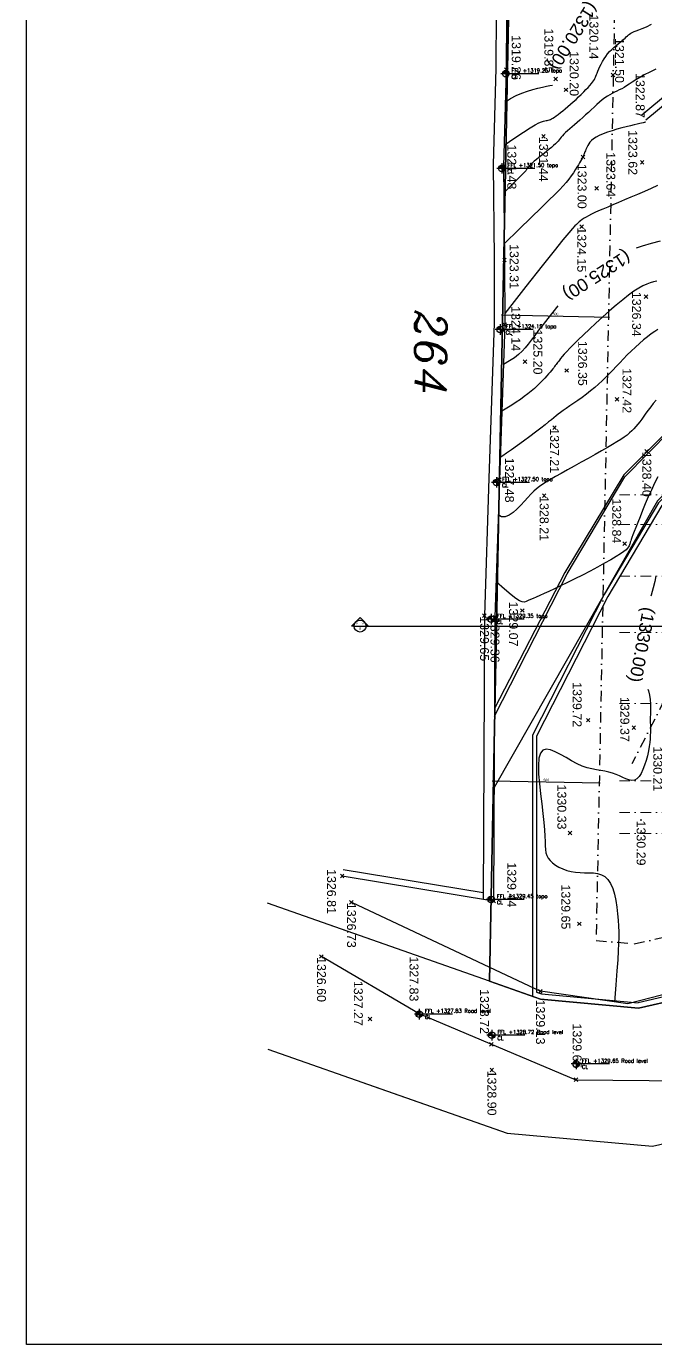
# Model space of a CAD drawing. Header units: centimetres. Extents: x 96271 to 179142, y 9855 to 112216.
# Drawn here: x 134779 to 137751, y 28763 to 34986 of the extents above; entities that cross this region are included whole.
import ezdxf
from ezdxf.enums import TextEntityAlignment as Align

# ---------------------------------------------------------------- set-up
doc = ezdxf.new("R2010")
doc.units = ezdxf.units.CM
doc.header["$LTSCALE"] = 100
doc.header["$MEASUREMENT"] = 0
doc.header["$PDSIZE"] = 0.2
for name, pattern in [('DASHDOT', [1, 0.5, -0.25, 0, -0.25]), ('DASHDOT2', [12.7, 6.35, -3.175, 0, -3.175]), ('HIDDEN', [0.375, 0.25, -0.125])]:
    doc.linetypes.add(name, pattern=pattern)
doc.layers.get('0').update_dxf_attribs({"linetype": 'CONTINUOUS'})
doc.layers.get('DEFPOINTS').update_dxf_attribs({"linetype": 'CONTINUOUS'})
for name, color, linetype in [('A-Dim', 2, 'CONTINUOUS'), ('A-Otln-Lot Limit', 4, 'CONTINUOUS'), ('A-Patt', 8, 'CONTINUOUS'), ('A-Setback', 3, 'DASHDOT'), ('asphalt er', 8, 'CONTINUOUS'), ('C-TOPO-MAJR', 235, 'CONTINUOUS'), ('C-TOPO-MINR', 145, 'CONTINUOUS'), ('cl er', 7, 'CONTINUOUS'), ('jal er', 5, 'CONTINUOUS'), ('LIM-1441', 7, 'CONTINUOUS'), ('NEW-LIM', 5, 'CONTINUOUS'), ('NUMEROPARCELLE', 7, 'CONTINUOUS'), ('plan-elevation level', 7, 'CONTINUOUS'), ('V-NODE', 1, 'CONTINUOUS'), ('V-NODE-TEXT', 11, 'CONTINUOUS')]:
    doc.layers.add(name, color=color, linetype=linetype)
for name, color, linetype, lineweight in [('A-Sect-Iden', 191, 'CONTINUOUS', 25), ('cadre', 7, 'CONTINUOUS', 0), ('S-AXIS-GRID', 1, 'DASHDOT2', 9)]:
    doc.layers.add(name, color=color, linetype=linetype, lineweight=lineweight)
doc.styles.add('I', font='ITALICC.SHX')
doc.styles.add('ROMAND', font='romand.shx', dxfattribs={"height": 10})
doc.styles.add('ROMANS', font='romans.shx')
doc.styles.get("Standard").update_dxf_attribs({"font": 'arial.ttf'})
doc.styles.add('style', font='italicc.shx', dxfattribs={"height": 2})
doc.dimstyles.new('1-50', dxfattribs={"dimtxt": 11.25, "dimasz": 5, "dimexe": 5, "dimexo": 5, "dimgap": 5, "dimtad": 1, "dimdec": 1, "dimrnd": 0.5, "dimzin": 12, "dimdsep": 46, "dimtxsty": 'Standard', "dimblk": 'ARCHTICK', "dimcen": 0.09, "dimdle": 5, "dimadec": 0, "dimazin": 3, "dimtfac": 1, "dimtdec": 1, "dimtix": 1, "dimtofl": 0, "dimtmove": 1, "dimatfit": 3, "dimfxl": 5, "dimtolj": 1, "dimtzin": 0, "dimarcsym": 0})
pattern_1 = [(90, (894916.29, -703049.082), (14.2875, 7.14375), [0, -14.2875])]

# ---------------------------------------------------------------- blocks, each defined once
blk = doc.blocks.new('_ArchTick')
at = {"color": 0, "linetype": 'ByBlock', "const_width": 0.15}
blk.add_lwpolyline([(-0.5, -0.5), (0.5, 0.5)], dxfattribs=at)
blk = doc.blocks.new('*D260')
at = {"layer": 'A-Dim', "color": 0, "lineweight": -2, "transparency": 16777216}
blk.add_line((137532.8, 33612.5), (137022.9, 33622.6), dxfattribs=at)
at = {"layer": 'DEFPOINTS', "color": 0, "transparency": 16777216}
for p in [(137027.9, 33622.5), (137027.9, 33622.5), (137527.8, 33612.6)]:
    blk.add_point(p, dxfattribs=at)
at = {"layer": 'A-Dim', "color": 0, "lineweight": -2, "transparency": 16777216, "xscale": 5, "yscale": 5, "zscale": 5}
for p, rotation in [((137027.9, 33622.5), 178.8657729167716), ((137527.8, 33612.6), 358.8657729167717)]:
    blk.add_blockref('_ArchTick', p, dxfattribs=dict(at, rotation=rotation))
at = {"layer": 'A-Dim', "color": 0, "transparency": 16777216, "insert": (137278.1, 33628.3), "char_height": 11.25, "attachment_point": 5, "rotation": 358.86577}
blk.add_mtext('\\A1;500', dxfattribs=at)
blk = doc.blocks.new('CL-FFL-PLAN')
at = {"layer": 'plan-elevation level'}
h = blk.add_hatch(dxfattribs=at)
h.set_pattern_fill('DOTS', color=232, scale=9, angle=90, style=0)
h.set_pattern_definition(pattern_1)
h.paths.add_polyline_path([(-1229, 207), (-1229, 50), (-1385, 50, -0.414214)])
h = blk.add_hatch(dxfattribs=at)
h.set_pattern_fill('DOTS', color=232, scale=9, angle=90, style=0)
h.set_pattern_definition(pattern_1)
h.paths.add_polyline_path([(-1229, 50), (-1072, 50, -0.414214), (-1229, -106)])
at = {"layer": 'plan-elevation level', "color": 7, "ltscale": 111}
for p, q in [((337, 50), (-1463, 50)), ((-1229, 301), (-1229, -200))]:
    blk.add_line(p, q, dxfattribs=at)
blk.add_circle((-1229, 50), 156, dxfattribs=at)
at = {"layer": 'plan-elevation level', "color": 111, "ltscale": 111, "style": 'ROMAND'}
for s, p in [('CL', (-960, -180)), ('FFL', (-960, 110))]:
    blk.add_text(s, height=180, dxfattribs=at).set_placement(p)
for tag, p in [('FFL', (-424, 113)), ('CL', (-417, -180))]:
    blk.add_attdef(tag, p, '', height=180, dxfattribs=at)
blk = doc.blocks.new('*D248')
at = {"layer": 'A-Dim', "color": 0, "lineweight": -2, "transparency": 16777216}
blk.add_line((137489.3, 31412.9), (136979.4, 31423), dxfattribs=at)
at = {"layer": 'DEFPOINTS', "color": 0, "transparency": 16777216}
for p in [(136984.4, 31422.9), (136984.4, 31422.9), (137484.3, 31413)]:
    blk.add_point(p, dxfattribs=at)
at = {"layer": 'A-Dim', "color": 0, "lineweight": -2, "transparency": 16777216, "xscale": 5, "yscale": 5, "zscale": 5}
for p, rotation in [((136984.4, 31422.9), 178.8657729167716), ((137484.3, 31413), 358.8657729167717)]:
    blk.add_blockref('_ArchTick', p, dxfattribs=dict(at, rotation=rotation))
at = {"layer": 'A-Dim', "color": 0, "transparency": 16777216, "insert": (137234.6, 31428.7), "char_height": 11.25, "attachment_point": 5, "rotation": 358.86577}
blk.add_mtext('\\A1;500', dxfattribs=at)
blk = doc.blocks.new('Anno_Section_A2')
blk.add_line((2.5, 0), (-2.5, 0))
blk.add_circle((0, 0), 2.5)
at = {"style": 'ROMANS'}
blk.add_attdef('NUMBER', text='', height=1, dxfattribs=at).set_placement((0, 0.5), align=Align.CENTER)
blk.add_attdef('SHEET', text='', height=0.75, dxfattribs=at).set_placement((0, -0.5), align=Align.TOP_CENTER)
blk = doc.blocks.new('Anno_Arrow_A2')
h = blk.add_hatch(color=256)
h.paths.add_polyline_path([(-1.77, 1.77), (-3.54, 0), (-2.5, 0, -0.198912)])
h.paths.add_polyline_path([(0, 3.54), (-1.77, 1.77, -0.414214), (1.77, 1.77)])
h.paths.add_polyline_path([(2.37, 1.16), (2.25, 1.1, -0.114349), (2.5, 0), (3.54, 0)])
h.paths.add_polyline_path([(1.77, 1.77, -0.082683), (2.25, 1.1), (2.37, 1.16)])
blk.add_lwpolyline([(-2.5, 0), (-3.54, 0), (0, 3.54), (3.54, 0), (2.5, 0)])
blk = doc.blocks.new('A$C5EE75B5F')
at = {"layer": 'asphalt er', "flags": 128}
for points, elevation in [([(92.427, 58.24), (93.024, 49.41), (93.647, 39.834), (94.701, 30.24), (96.907, 19.757), (96.856, 14.577), (93.724, 7.151), (91.021, 2.542)], 1336.096), ([(92.29, 20.742), (93.261, 17.007), (92.664, 12.885)], 1326.73), ([(88.46, 3.96), (92.664, 12.885)], 1326.73)]:
    blk.add_lwpolyline(points, dxfattribs=dict(at, elevation=elevation))
at = {"layer": 'C-TOPO-MAJR', "linetype": 'Continuous', "lineweight": -3}
for points in [[(73.047, 18.337), (73.316, 18.283), (73.619, 18.209), (73.96, 18.112), (74.015, 18.094)], [(57.247, 18.539), (57.361, 18.121), (57.485, 17.692), (57.577, 17.398)], [(78.4, 17.951), (78.487, 17.988), (78.676, 18.034), (78.886, 18.061), (79.109, 18.075), (79.335, 18.078), (79.556, 18.077), (79.764, 18.074), (79.951, 18.074), (80.121, 18.076), (80.28, 18.077), (80.434, 18.077), (80.587, 18.073), (80.747, 18.063), (80.918, 18.046), (81.107, 18.019), (81.317, 17.982), (81.54, 17.934), (81.767, 17.875), (81.989, 17.806), (82.197, 17.727), (82.38, 17.639), (82.53, 17.541), (82.636, 17.434), (82.693, 17.319), (82.707, 17.195), (82.685, 17.063), (82.637, 16.923), (82.572, 16.775), (82.498, 16.619), (82.425, 16.456), (82.361, 16.286), (82.312, 16.109), (82.274, 15.924), (82.241, 15.731), (82.207, 15.528), (82.164, 15.316), (82.107, 15.093), (82.028, 14.859), (81.922, 14.613), (81.785, 14.355), (81.633, 14.093), (81.483, 13.834), (81.354, 13.587), (81.265, 13.361), (81.234, 13.162), (81.279, 13), (81.419, 12.882), (81.665, 12.814), (82.003, 12.789), (82.409, 12.8), (82.861, 12.835), (83.338, 12.887), (83.816, 12.947), (84.274, 13.004), (84.69, 13.051), (85.045, 13.08), (85.343, 13.096), (85.592, 13.104), (85.799, 13.111), (85.973, 13.122), (86.121, 13.145), (86.251, 13.185), (86.372, 13.248), (86.488, 13.34), (86.601, 13.457), (86.706, 13.599), (86.802, 13.76), (86.886, 13.938), (86.956, 14.129), (87.01, 14.331), (87.045, 14.541), (87.06, 14.754), (87.064, 14.968), (87.066, 15.179), (87.076, 15.384), (87.103, 15.579), (87.158, 15.761), (87.249, 15.927), (87.386, 16.072), (87.576, 16.195), (87.812, 16.296), (88.083, 16.378), (88.378, 16.443), (88.687, 16.493), (89, 16.53), (89.305, 16.556), (89.593, 16.573), (89.859, 16.583), (90.123, 16.585), (90.412, 16.578), (90.753, 16.562), (91.173, 16.535), (91.698, 16.495), (92.355, 16.443), (93.17, 16.377)], [(60.307, 13.708), (60.308, 13.707), (60.609, 13.465), (60.906, 13.23), (61.192, 13.007), (61.461, 12.801), (61.707, 12.616), (61.923, 12.454), (62.115, 12.308), (62.288, 12.166), (62.448, 12.017), (62.601, 11.851), (62.753, 11.656), (62.909, 11.421), (63.077, 11.136)], [(50.674, 11.229), (50.516, 11.477), (50.382, 11.737), (50.268, 12.003), (50.174, 12.268), (50.096, 12.524), (50.032, 12.766), (49.981, 12.986), (49.94, 13.177), (49.908, 13.335), (49.883, 13.453)]]:
    blk.add_lwpolyline(points, dxfattribs=at)
at = {"layer": 'C-TOPO-MINR', "linetype": 'Continuous', "lineweight": -3}
for points in [[(59.143, 18.38), (59.175, 18.228), (59.219, 18.071), (59.281, 17.904), (59.365, 17.723), (59.476, 17.524), (59.619, 17.301), (59.799, 17.05), (60.018, 16.77), (60.269, 16.466), (60.542, 16.148), (60.829, 15.825), (61.119, 15.506), (61.403, 15.2), (61.672, 14.917), (61.917, 14.665), (62.129, 14.451), (62.31, 14.273), (62.463, 14.127), (62.592, 14.009), (62.7, 13.915), (62.79, 13.84), (62.865, 13.781), (62.928, 13.732), (62.984, 13.691), (63.034, 13.655), (63.081, 13.621), (63.127, 13.587), (63.174, 13.551), (63.226, 13.511), (63.284, 13.465), (63.352, 13.411), (63.43, 13.346), (63.519, 13.271), (63.617, 13.185), (63.722, 13.088), (63.835, 12.981), (63.953, 12.864), (64.076, 12.736), (64.202, 12.599), (64.33, 12.45), (64.46, 12.291), (64.592, 12.12), (64.725, 11.936), (64.86, 11.739), (64.996, 11.528), (65.133, 11.302), (65.272, 11.06)], [(61.419, 18.434), (61.511, 18.281), (61.626, 18.115), (61.761, 17.938), (61.914, 17.753), (62.08, 17.562), (62.257, 17.369), (62.439, 17.176), (62.625, 16.987), (62.81, 16.804), (62.991, 16.629), (63.168, 16.461), (63.342, 16.297), (63.512, 16.135), (63.679, 15.972), (63.844, 15.804), (64.005, 15.631), (64.165, 15.448), (64.322, 15.254), (64.476, 15.054), (64.625, 14.851), (64.768, 14.65), (64.903, 14.455), (65.029, 14.271), (65.144, 14.104), (65.246, 13.956), (65.337, 13.832), (65.42, 13.723), (65.5, 13.621), (65.585, 13.517), (65.679, 13.402), (65.788, 13.266), (65.919, 13.102), (66.076, 12.899), (66.264, 12.654), (66.471, 12.377), (66.687, 12.087), (66.9, 11.797), (67.096, 11.526), (67.264, 11.289), (67.392, 11.103), (67.467, 10.983)], [(64.751, 18.349), (64.917, 18.215), (65.079, 18.09), (65.233, 17.974), (65.379, 17.866), (65.518, 17.765), (65.65, 17.669), (65.775, 17.575), (65.894, 17.484), (66.006, 17.391), (66.111, 17.297), (66.211, 17.199), (66.308, 17.092), (66.404, 16.973), (66.504, 16.837), (66.609, 16.681), (66.724, 16.5), (66.851, 16.291), (66.993, 16.048), (67.152, 15.77), (67.325, 15.464), (67.506, 15.14), (67.691, 14.808), (67.874, 14.478), (68.052, 14.159), (68.218, 13.86), (68.368, 13.592), (68.499, 13.362), (68.616, 13.165), (68.724, 12.994), (68.829, 12.842), (68.938, 12.702), (69.056, 12.568), (69.191, 12.432), (69.346, 12.286), (69.526, 12.127), (69.718, 11.955), (69.903, 11.776), (70.067, 11.592), (70.192, 11.408), (70.261, 11.227), (70.259, 11.054), (70.167, 10.893)], [(68.376, 18.434), (68.68, 18.278), (69, 18.125), (69.327, 17.977), (69.652, 17.837), (69.968, 17.706), (70.265, 17.587), (70.534, 17.481), (70.769, 17.39), (70.961, 17.315), (71.115, 17.255), (71.236, 17.208), (71.329, 17.173), (71.401, 17.146), (71.457, 17.127), (71.503, 17.114), (71.544, 17.103), (71.585, 17.094), (71.631, 17.079), (71.682, 17.051), (71.744, 17.003), (71.817, 16.928), (71.906, 16.818), (72.013, 16.667), (72.14, 16.467), (72.29, 16.214), (72.458, 15.917), (72.638, 15.586), (72.825, 15.234), (73.013, 14.872), (73.197, 14.51), (73.371, 14.161), (73.529, 13.836), (73.667, 13.544), (73.786, 13.285), (73.888, 13.057), (73.976, 12.858), (74.05, 12.685), (74.114, 12.538), (74.17, 12.412), (74.219, 12.307), (74.262, 12.217), (74.287, 12.13), (74.282, 12.03), (74.232, 11.902), (74.126, 11.729), (73.948, 11.496), (73.687, 11.188), (73.328, 10.79)], [(48.065, 11.279), (46.775, 11.352)], [(52.727, 11.171), (52.373, 11.678), (52.101, 12.083), (51.902, 12.398), (51.762, 12.636), (51.671, 12.812), (51.616, 12.939), (51.587, 13.03), (51.572, 13.098), (51.561, 13.156), (51.55, 13.209), (51.537, 13.257), (51.522, 13.305), (51.502, 13.355), (51.474, 13.41), (51.439, 13.472), (51.393, 13.544), (51.335, 13.628), (51.266, 13.723), (51.187, 13.828), (51.099, 13.941), (51.004, 14.06), (50.901, 14.183), (50.793, 14.31), (50.679, 14.438), (50.563, 14.565), (50.444, 14.69), (50.327, 14.812), (50.211, 14.927), (50.1, 15.035), (49.996, 15.133), (49.901, 15.219), (49.817, 15.292), (49.745, 15.35), (49.682, 15.395), (49.625, 15.431), (49.571, 15.46), (49.517, 15.484), (49.458, 15.508), (49.392, 15.533), (49.315, 15.562), (49.225, 15.599), (49.123, 15.642), (49.012, 15.693), (48.895, 15.751), (48.774, 15.816), (48.652, 15.889), (48.532, 15.97), (48.416, 16.057), (48.306, 16.152), (48.203, 16.252), (48.107, 16.355), (48.017, 16.457), (47.934, 16.557), (47.857, 16.652), (47.786, 16.739), (47.722, 16.817), (47.664, 16.882), (47.611, 16.939), (47.562, 16.991), (47.518, 17.041), (47.476, 17.094), (47.437, 17.153), (47.399, 17.223), (47.362, 17.305), (47.323, 17.406), (47.277, 17.532), (47.215, 17.689), (47.131, 17.886), (47.015, 18.13)], [(54.624, 18.409), (54.763, 18.111), (54.905, 17.796), (55.045, 17.475), (55.181, 17.159), (55.309, 16.858), (55.428, 16.575), (55.539, 16.309), (55.642, 16.063), (55.738, 15.837), (55.826, 15.633), (55.907, 15.45), (55.982, 15.291), (56.051, 15.155), (56.114, 15.04), (56.174, 14.942), (56.231, 14.858), (56.287, 14.784), (56.344, 14.716), (56.402, 14.652), (56.463, 14.587), (56.535, 14.514), (56.654, 14.404), (56.86, 14.227), (57.196, 13.95), (57.703, 13.54), (58.423, 12.967), (59.398, 12.197), (60.67, 11.2)], [(49.127, 18.341), (49.273, 18.044), (49.407, 17.789), (49.531, 17.571), (49.643, 17.384), (49.746, 17.223), (49.838, 17.082), (49.92, 16.955), (49.993, 16.837), (50.057, 16.722), (50.115, 16.61), (50.169, 16.499), (50.223, 16.388), (50.28, 16.277), (50.341, 16.164), (50.41, 16.049), (50.491, 15.93), (50.584, 15.807), (50.688, 15.681), (50.801, 15.551), (50.921, 15.42), (51.046, 15.287), (51.172, 15.153), (51.297, 15.019), (51.42, 14.885), (51.538, 14.753), (51.651, 14.623), (51.758, 14.498), (51.859, 14.379), (51.954, 14.267), (52.044, 14.164), (52.127, 14.072), (52.203, 13.992), (52.273, 13.925), (52.339, 13.868), (52.402, 13.816), (52.463, 13.767), (52.526, 13.715), (52.592, 13.658), (52.662, 13.59), (52.739, 13.509), (52.824, 13.412), (52.915, 13.301), (53.011, 13.181), (53.11, 13.057), (53.208, 12.931), (53.304, 12.809), (53.397, 12.695), (53.483, 12.594), (53.562, 12.508), (53.634, 12.435), (53.7, 12.374), (53.761, 12.322), (53.818, 12.275), (53.873, 12.232), (53.927, 12.19), (53.98, 12.146), (54.035, 12.098), (54.097, 12.039), (54.172, 11.964), (54.267, 11.868), (54.388, 11.745), (54.541, 11.589), (54.732, 11.394), (54.967, 11.156)], [(51.638, 17.852), (51.643, 17.834), (51.649, 17.81), (51.657, 17.776), (51.668, 17.728), (51.684, 17.662), (51.704, 17.573), (51.731, 17.459), (51.764, 17.316), (51.806, 17.14), (51.854, 16.939), (51.91, 16.721), (51.971, 16.494), (52.037, 16.267), (52.108, 16.047), (52.182, 15.843), (52.259, 15.663), (52.338, 15.513), (52.418, 15.392), (52.498, 15.296), (52.577, 15.222), (52.655, 15.164), (52.73, 15.12), (52.802, 15.086), (52.869, 15.058), (52.931, 15.033), (52.988, 15.01), (53.039, 14.989), (53.085, 14.971), (53.126, 14.955), (53.161, 14.941), (53.191, 14.929), (53.215, 14.919), (53.235, 14.911), (53.252, 14.904), (53.27, 14.895), (53.291, 14.884), (53.319, 14.869), (53.356, 14.849), (53.405, 14.821), (53.47, 14.784), (53.553, 14.737), (53.652, 14.68), (53.765, 14.611), (53.891, 14.532), (54.027, 14.441), (54.172, 14.338), (54.323, 14.222), (54.479, 14.095), (54.64, 13.951), (54.823, 13.778), (55.045, 13.559), (55.324, 13.277), (55.679, 12.914), (56.128, 12.455), (56.69, 11.883), (57.382, 11.18)]]:
    blk.add_lwpolyline(points, dxfattribs=at)
at = {"layer": 'cl er', "color": 0, "flags": 128}
for points, elevation in [([(31.056, 11.502), (31.458, 11.571), (33.786, 11.508), (35.767, 11.359), (49.158, 11.272), (53.723, 11.143), (58.136, 11.188), (61.193, 11.202), (68.514, 10.947), (75.004, 10.735), (88.406, 10.676)], 1314.377), ([(30.983, 11.007), (31.385, 11.076), (33.713, 11.013), (35.694, 10.864), (49.085, 10.777), (53.65, 10.648), (58.063, 10.693), (61.12, 10.707), (68.441, 10.452), (74.931, 10.24), (88.333, 10.181)], 1329.647), ([(88.406, 10.676), (87.225, 3.523)], 1314.377), ([(88.02, 10.182), (86.929, 3.572)], 1314.377)]:
    blk.add_lwpolyline(points, dxfattribs=dict(at, elevation=elevation))
at = {"layer": 'jal er', "elevation": 1322.87, "flags": 128}
blk.add_lwpolyline([(51.288, 17.672), (49.202, 20.186), (48.266, 22.41), (46.568, 24.963), (44.689, 27.473), (43.405, 29.474), (41.728, 32.187), (40.667, 33.853), (38.52, 36.658), (37.079, 38.193), (35.32, 39.888)], dxfattribs=at)
at = {"layer": 'jal er', "linetype": 'HIDDEN', "ltscale": 0.3, "elevation": 1322.87, "flags": 128}
blk.add_lwpolyline([(51.519, 17.863), (49.461, 20.343), (48.532, 22.552), (46.813, 25.136), (44.936, 27.644), (43.659, 29.634), (41.982, 32.346), (40.913, 34.025), (38.749, 36.852), (37.293, 38.404), (35.528, 40.104)], dxfattribs=at)
at = {"layer": 'LIM-1441', "color": 1, "elevation": 1345.562}
for points in [[(95.397, 0.011), (99.365, 11.311), (99.971, 18.182), (94.886, 40.515), (95.024, 63.105)], [(36.854, 49.863), (88.453, 51.506), (88.422, 39.625), (92.101, 23.471), (93.457, 17.516), (93.028, 12.883), (92.182, 10.475), (30.787, 11.689), (29.771, 13.243), (24.777, 18.653), (24.929, 24.436), (25.298, 31.574), (25.57, 38.291), (24.799, 43.04), (29.206, 42.338), (36.853, 49.863)], [(92.182, 10.475), (88.5, 0)]]:
    blk.add_lwpolyline(points, dxfattribs=at)
at = {"layer": 'NEW-LIM', "color": 4, "linetype": 'HIDDEN', "elevation": 1345.562}
for points in [[(47.143, 50.19), (50.329, 46.49), (51.941, 43.054), (54.292, 37.917), (58.728, 28.415), (64.976, 20.114), (68.283, 16.827), (72.89, 14.031), (79.316, 10.716)], [(49.711, 50.273), (52.024, 47.587), (53.756, 43.895), (56.107, 38.756), (60.401, 29.446), (66.555, 21.398), (69.517, 18.418), (73.928, 15.893), (83.041, 10.7)]]:
    blk.add_lwpolyline(points, dxfattribs=at)
at = {"layer": 'V-NODE', "color": 7, "lineweight": -2}
for p, q in [((51.271, 17.655, 1322.87), (51.305, 17.689, 1322.87)), ((51.271, 17.689, 1322.87), (51.305, 17.655, 1322.87)), ((53.448, 17.603, 1325.294), (53.618, 17.773, 1325.294)), ((53.448, 17.773, 1325.294), (53.618, 17.603, 1325.294)), ((53.516, 17.671, 1323.619), (53.55, 17.705, 1323.619)), ((53.516, 17.705, 1323.619), (53.55, 17.671, 1323.619)), ((53.516, 17.671, 1323.619), (53.55, 17.705, 1323.619)), ((53.516, 17.705, 1323.619), (53.55, 17.671, 1323.619)), ((59.787, 17.786, 1328.019), (59.957, 17.956, 1328.019)), ((59.787, 17.956, 1328.019), (59.957, 17.786, 1328.019)), ((59.855, 17.854, 1326.344), (59.889, 17.888, 1326.344)), ((59.855, 17.888, 1326.344), (59.889, 17.854, 1326.344)), ((67.087, 17.822, 1330.072), (67.257, 17.992, 1330.072)), ((67.087, 17.992, 1330.072), (67.257, 17.822, 1330.072)), ((67.155, 17.89, 1328.397), (67.189, 17.924, 1328.397)), ((67.155, 17.924, 1328.397), (67.189, 17.89, 1328.397)), ((84.56, 17.617, 1330.29), (84.594, 17.651, 1330.29)), ((84.56, 17.651, 1330.29), (84.594, 17.617, 1330.29)), ((71.451, 16.778, 1330.515), (71.621, 16.948, 1330.515)), ((71.451, 16.948, 1330.515), (71.621, 16.778, 1330.515)), ((71.519, 16.846, 1328.84), (71.553, 16.88, 1328.84)), ((71.519, 16.88, 1328.84), (71.553, 16.846, 1328.84)), ((80.127, 17.209, 1331.048), (80.297, 17.379, 1331.048)), ((80.127, 17.379, 1331.048), (80.297, 17.209, 1331.048)), ((80.195, 17.277, 1329.373), (80.229, 17.311, 1329.373)), ((80.195, 17.311, 1329.373), (80.229, 17.277, 1329.373)), ((80.198, 17.28, 1329.373), (80.226, 17.308, 1329.373)), ((80.198, 17.308, 1329.373), (80.226, 17.28, 1329.373)), ((49.323, 16.226, 1323.18), (49.493, 16.396, 1323.18)), ((49.323, 16.396, 1323.18), (49.493, 16.226, 1323.18)), ((49.391, 16.294, 1321.505), (49.425, 16.328, 1321.505)), ((49.391, 16.328, 1321.505), (49.425, 16.294, 1321.505)), ((64.633, 16.421, 1329.093), (64.803, 16.591, 1329.093)), ((64.633, 16.591, 1329.093), (64.803, 16.421, 1329.093)), ((64.701, 16.489, 1327.418), (64.735, 16.523, 1327.418)), ((64.701, 16.523, 1327.418), (64.735, 16.489, 1327.418)), ((54.673, 15.449, 1325.314), (54.843, 15.619, 1325.314)), ((54.673, 15.619, 1325.314), (54.843, 15.449, 1325.314)), ((53.189, 14.814, 1324.677), (53.359, 14.984, 1324.677)), ((53.189, 14.984, 1324.677), (53.359, 14.814, 1324.677)), ((54.741, 15.517, 1323.639), (54.775, 15.551, 1323.639)), ((54.741, 15.551, 1323.639), (54.775, 15.517, 1323.639)), ((54.741, 15.517, 1323.639), (54.775, 15.551, 1323.639)), ((54.741, 15.551, 1323.639), (54.775, 15.517, 1323.639)), ((79.778, 15.055, 1331.397), (79.948, 15.225, 1331.397)), ((79.778, 15.225, 1331.397), (79.948, 15.055, 1331.397)), ((79.846, 15.123, 1329.722), (79.88, 15.157, 1329.722)), ((79.846, 15.157, 1329.722), (79.88, 15.123, 1329.722)), ((53.257, 14.882, 1323.002), (53.291, 14.916, 1323.002)), ((53.257, 14.916, 1323.002), (53.291, 14.882, 1323.002)), ((53.257, 14.882, 1323.002), (53.291, 14.916, 1323.002)), ((53.257, 14.916, 1323.002), (53.291, 14.882, 1323.002)), ((56.488, 14.746, 1325.821), (56.658, 14.916, 1325.821)), ((56.488, 14.916, 1325.821), (56.658, 14.746, 1325.821)), ((56.556, 14.814, 1324.146), (56.59, 14.848, 1324.146)), ((56.556, 14.848, 1324.146), (56.59, 14.814, 1324.146)), ((56.556, 14.814, 1324.146), (56.59, 14.848, 1324.146)), ((56.556, 14.848, 1324.146), (56.59, 14.814, 1324.146)), ((85.106, 14.196, 1332.008), (85.276, 14.366, 1332.008)), ((85.106, 14.366, 1332.008), (85.276, 14.196, 1332.008)), ((89.393, 14.642, 1331.322), (89.563, 14.812, 1331.322)), ((89.393, 14.812, 1331.322), (89.563, 14.642, 1331.322)), ((89.461, 14.71, 1329.647), (89.495, 14.744, 1329.647)), ((89.461, 14.744, 1329.647), (89.495, 14.71, 1329.647)), ((96.754, 14.475, 1337.771), (96.923, 14.645, 1337.771)), ((96.754, 14.645, 1337.771), (96.923, 14.475, 1337.771)), ((96.822, 14.543, 1336.096), (96.856, 14.577, 1336.096)), ((96.822, 14.577, 1336.096), (96.856, 14.543, 1336.096)), ((49.518, 13.524, 1321.527), (49.688, 13.694, 1321.527)), ((49.518, 13.694, 1321.527), (49.688, 13.524, 1321.527)), ((50.025, 14.008, 1321.87), (50.195, 14.178, 1321.87)), ((50.025, 14.178, 1321.87), (50.195, 14.008, 1321.87)), ((50.093, 14.076, 1320.195), (50.127, 14.11, 1320.195)), ((50.093, 14.11, 1320.195), (50.127, 14.076, 1320.195)), ((63.272, 14.036, 1328.024), (63.442, 14.206, 1328.024)), ((63.272, 14.206, 1328.024), (63.442, 14.036, 1328.024)), ((63.34, 14.104, 1326.349), (63.374, 14.138, 1326.349)), ((63.34, 14.138, 1326.349), (63.374, 14.104, 1326.349)), ((85.174, 14.264, 1330.333), (85.208, 14.298, 1330.333)), ((85.174, 14.298, 1330.333), (85.208, 14.264, 1330.333)), ((49.586, 13.592, 1319.852), (49.62, 13.626, 1319.852)), ((49.586, 13.626, 1319.852), (49.62, 13.592, 1319.852)), ((52.214, 12.946, 1323.118), (52.384, 13.116, 1323.118)), ((52.214, 13.116, 1323.118), (52.384, 12.946, 1323.118)), ((65.972, 13.465, 1328.888), (66.142, 13.635, 1328.888)), ((65.972, 13.635, 1328.888), (66.142, 13.465, 1328.888)), ((66.04, 13.533, 1327.213), (66.074, 13.567, 1327.213)), ((66.04, 13.567, 1327.213), (66.074, 13.533, 1327.213)), ((69.178, 12.975, 1329.884), (69.348, 13.145, 1329.884)), ((69.178, 13.145, 1329.884), (69.348, 12.975, 1329.884)), ((69.246, 13.043, 1328.209), (69.28, 13.077, 1328.209)), ((69.246, 13.077, 1328.209), (69.28, 13.043, 1328.209)), ((52.282, 13.014, 1321.443), (52.316, 13.048, 1321.443)), ((52.282, 13.048, 1321.443), (52.316, 13.014, 1321.443)), ((52.282, 13.014, 1321.443), (52.316, 13.048, 1321.443)), ((52.282, 13.048, 1321.443), (52.316, 13.014, 1321.443)), ((92.579, 12.8, 1326.73), (92.749, 12.97, 1326.73)), ((92.579, 12.97, 1326.73), (92.749, 12.8, 1326.73)), ((62.85, 12.065, 1326.871), (63.02, 12.235, 1326.871)), ((62.85, 12.235, 1326.871), (63.02, 12.065, 1326.871)), ((62.918, 12.133, 1325.196), (62.952, 12.167, 1325.196)), ((62.918, 12.167, 1325.196), (62.952, 12.133, 1325.196)), ((62.918, 12.133, 1325.196), (62.952, 12.167, 1325.196)), ((62.918, 12.167, 1325.196), (62.952, 12.133, 1325.196)), ((74.601, 11.949, 1330.742), (74.771, 12.119, 1330.742)), ((74.601, 12.119, 1330.742), (74.771, 11.949, 1330.742)), ((74.669, 12.017, 1329.067), (74.703, 12.051, 1329.067)), ((74.669, 12.051, 1329.067), (74.703, 12.017, 1329.067)), ((49.073, 11.187, 1319.262), (49.243, 11.357, 1319.262)), ((49.073, 11.357, 1319.262), (49.243, 11.187, 1319.262)), ((49.141, 11.255, 1319.262), (49.175, 11.289, 1319.262)), ((49.141, 11.289, 1319.262), (49.175, 11.255, 1319.262)), ((53.638, 11.058, 1316.052), (53.808, 11.228, 1316.052)), ((53.638, 11.228, 1316.052), (53.808, 11.058, 1316.052)), ((58.051, 11.103, 1316.052), (58.221, 11.273, 1316.052)), ((58.051, 11.273, 1316.052), (58.221, 11.103, 1316.052)), ((58.119, 11.171, 1323.312), (58.153, 11.205, 1323.312)), ((58.119, 11.205, 1323.312), (58.153, 11.171, 1323.312)), ((58.119, 11.171, 1314.377), (58.153, 11.205, 1314.377)), ((58.119, 11.205, 1314.377), (58.153, 11.171, 1314.377)), ((61.108, 11.117, 1316.052), (61.278, 11.287, 1316.052)), ((61.108, 11.287, 1316.052), (61.278, 11.117, 1316.052)), ((61.176, 11.185, 1324.142), (61.21, 11.219, 1324.142)), ((61.176, 11.219, 1324.142), (61.21, 11.185, 1324.142)), ((61.176, 11.185, 1314.377), (61.21, 11.219, 1314.377)), ((61.176, 11.219, 1314.377), (61.21, 11.185, 1314.377)), ((53.706, 11.126, 1321.485), (53.74, 11.16, 1321.485)), ((53.706, 11.16, 1321.485), (53.74, 11.126, 1321.485)), ((53.706, 11.126, 1314.377), (53.74, 11.16, 1314.377)), ((53.706, 11.16, 1314.377), (53.74, 11.126, 1314.377)), ((68.429, 10.862, 1316.052), (68.599, 11.032, 1316.052)), ((68.429, 11.032, 1316.052), (68.599, 10.862, 1316.052)), ((68.497, 10.93, 1327.477), (68.531, 10.964, 1327.477)), ((68.497, 10.964, 1327.477), (68.531, 10.93, 1327.477)), ((74.919, 10.65, 1316.052), (75.089, 10.82, 1316.052)), ((74.919, 10.82, 1316.052), (75.089, 10.65, 1316.052)), ((74.987, 10.718, 1329.363), (75.021, 10.752, 1329.363)), ((74.987, 10.752, 1329.363), (75.021, 10.718, 1329.363)), ((88.321, 10.591, 1316.052), (88.491, 10.761, 1316.052)), ((88.321, 10.761, 1316.052), (88.491, 10.591, 1316.052)), ((88.389, 10.659, 1329.443), (88.423, 10.693, 1329.443)), ((88.389, 10.693, 1329.443), (88.423, 10.659, 1329.443)), ((95.084, 10.484, 1330.394), (95.254, 10.654, 1330.394)), ((95.084, 10.654, 1330.394), (95.254, 10.484, 1330.394)), ((95.152, 10.552, 1328.719), (95.186, 10.586, 1328.719)), ((95.152, 10.586, 1328.719), (95.186, 10.552, 1328.719)), ((96.295, 10.506, 1330.578), (96.465, 10.676, 1330.578)), ((96.295, 10.676, 1330.578), (96.465, 10.506, 1330.578)), ((96.363, 10.574, 1328.903), (96.397, 10.608, 1328.903)), ((96.363, 10.608, 1328.903), (96.397, 10.574, 1328.903)), ((74.846, 10.155, 1331.322), (75.016, 10.325, 1331.322)), ((74.846, 10.325, 1331.322), (75.016, 10.155, 1331.322)), ((74.914, 10.223, 1329.647), (74.948, 10.257, 1329.647)), ((74.914, 10.257, 1329.647), (74.948, 10.223, 1329.647)), ((93.639, 7.066, 1329.503), (93.809, 7.236, 1329.503)), ((93.639, 7.236, 1329.503), (93.809, 7.066, 1329.503)), ((93.707, 7.134, 1327.828), (93.741, 7.168, 1327.828)), ((93.707, 7.168, 1327.828), (93.741, 7.134, 1327.828)), ((93.882, 4.746, 1328.943), (94.052, 4.916, 1328.943)), ((93.882, 4.916, 1328.943), (94.052, 4.746, 1328.943)), ((93.95, 4.814, 1327.268), (93.984, 4.848, 1327.268)), ((93.95, 4.848, 1327.268), (93.984, 4.814, 1327.268)), ((88.375, 3.875, 1328.405), (88.545, 4.045, 1328.405)), ((88.375, 4.045, 1328.405), (88.545, 3.875, 1328.405)), ((88.443, 3.943, 1326.73), (88.477, 3.977, 1326.73)), ((88.443, 3.977, 1326.73), (88.477, 3.943, 1326.73)), ((87.14, 3.438, 1316.052), (87.31, 3.608, 1316.052)), ((87.14, 3.608, 1316.052), (87.31, 3.438, 1316.052)), ((87.208, 3.506, 1326.811), (87.242, 3.54, 1326.811)), ((87.208, 3.54, 1326.811), (87.242, 3.506, 1326.811)), ((90.936, 2.457, 1328.271), (91.106, 2.627, 1328.271)), ((90.936, 2.627, 1328.271), (91.106, 2.457, 1328.271)), ((91.004, 2.525, 1326.596), (91.038, 2.559, 1326.596)), ((91.004, 2.559, 1326.596), (91.038, 2.525, 1326.596))]:
    blk.add_line(p, q, dxfattribs=at)
at = {"layer": 'C-TOPO-MAJR', "linetype": 'Continuous', "lineweight": -3}
for s, rotation, p in [('(1330.00)', 349.29555, (76.253, 17.397, 1325)), ('(1325.00)', 302.84067, (58.625, 15.394, 1325)), ('(1320.00)', 327.83296, (47.414, 14.169, 1320))]:
    blk.add_text(s, height=0.6, rotation=rotation, dxfattribs=at).set_placement(p, align=Align.CENTER)
at = {"layer": 'cadre', "style": 'I', "flags": 4}
blk.add_attdef('NORD', text='', height=0.27, rotation=272.48913, dxfattribs=at).set_placement((17.235, 54.422), align=Align.MIDDLE)
blk.add_attdef('NORD', text='', height=0.27, rotation=272.48913, dxfattribs=at).set_placement((17.235, 54.422), align=Align.MIDDLE)
at = {"layer": 'NUMEROPARCELLE', "style": 'style'}
blk.add_text('264', height=1.5, rotation=0.12541, dxfattribs=at).set_placement((60.512, 6.946, 1345.562))
at = {"layer": 'V-NODE-TEXT', "color": 3, "linetype": 'ByBlock', "char_height": 0.42, "attachment_point": 4}
for s, insert in [('1328.40', (67.199, 17.907)), ('1330.21', (81.104, 18.421)), ('1322.87', (49.317, 17.594)), ('1323.62', (52.013, 17.244)), ('1326.34', (59.643, 17.423)), ('1330.29', (84.604, 17.634)), ('1321.50', (47.664, 16.619)), ('1327.42', (63.253, 16.968)), ('1329.37', (78.767, 16.867)), ('1323.64', (53.056, 16.206)), ('1328.84', (69.398, 16.482)), ('1320.14', (46.553, 15.408)), ('1323.00', (53.6, 14.846)), ('1324.15', (56.6, 14.831)), ('1326.35', (61.961, 14.874)), ('1320.20', (48.284, 14.476)), ('1329.72', (78.072, 14.618)), ('1329.65', (94.184, 14.614, 6.445)), ('1327.21', (66.084, 13.55)), ('1330.33', (82.903, 13.89)), ('1329.65', (87.619, 14.079)), ('1319.85', (47.21, 13.28)), ('1321.44', (52.326, 13.031)), ('1328.21', (69.29, 13.06)), ('1329.13', (93.053, 12.882)), ('1325.20', (61.425, 12.76)), ('1319.26', (47.528, 11.741)), ('1323.31', (57.39, 11.643)), ('1324.14', (60.322, 11.719)), ('1329.07', (74.265, 11.607)), ('1321.48', (52.686, 11.529)), ('1327.48', (67.472, 11.422)), ('1329.44', (86.574, 11.526)), ('1329.36', (75.031, 10.735)), ('1328.90', (96.407, 10.591)), ('1329.65', (74.958, 10.24)), ('1328.72', (92.558, 10.241)), ('1327.83', (91.019, 6.911)), ('1327.27', (92.172, 4.282)), ('1326.73', (88.487, 3.96)), ('1326.81', (86.892, 3.018)), ('1326.60', (91.048, 2.542))]:
    blk.add_mtext(s, dxfattribs=dict(at, insert=insert))

msp = doc.modelspace()

# ---------------------------------------------------------------- linework, layer by layer
msp.add_lwpolyline([(134779.288, 108490.758), (143513.832, 108490.758), (143513.832, 28763.194), (134779.288, 28763.194)], close=True)
at = {"layer": 'A-Otln-Lot Limit'}
for points in [[(136965.712, 30479.123), (137206.535, 30394.564), (137669.865, 30351.712), (139880.741, 30855.19), (141068.865, 30851.94), (140904.471, 36012.018), (140151.894, 36776.773), (140222.083, 37217.518), (139747.22, 37140.456), (139010.375, 37171.007), (138361.687, 37204.5), (137783.533, 37219.682), (137242.113, 36719.747), (137087.264, 36618.541), (136965.712, 30479.08)], [(136990.416, 31730.376), (137332.339, 32401.262), (137605.16, 32859.262), (137930.306, 33190.211), (138759.66, 33824.578), (139709.858, 34268.237), (140223.586, 34503.277), (140567.126, 34664.487), (140937.177, 34983.113)], [(141067.674, 34831.553), (140676.875, 34495.062), (139793.77, 34086.69), (138863.934, 33652.538), (138063.055, 33039.951), (137764.679, 32736.25), (137507.537, 32304.572), (137168.607, 31639.559)], [(136965.712, 30479.123), (136118.673, 30776.91)], [(136358.63, 30003.381), (137049.382, 29760.839), (137736.484, 29700.241), (139969.68, 30208.803), (142228.733, 30195.091), (142638.47, 30315.364)]]:
    msp.add_lwpolyline(points, dxfattribs=at)
at = {"layer": 'A-Patt'}
for p, q in [((137206.535, 30394.564), (137669.865, 30351.712)), ((137211.908, 30419.174), (137668.2, 30376.973)), ((137836.559, 30415.313), (137668.2, 30376.973)), ((137836.559, 30389.673), (137669.865, 30351.712))]:
    msp.add_line(p, q, dxfattribs=at)
for points in [[(140952.799, 34495.062), (140676.875, 34495.062), (139793.77, 34086.69), (138863.934, 33652.538), (138063.055, 33039.951), (137764.679, 32736.25), (137507.537, 32304.572), (137168.607, 31639.559), (137168.607, 30407.881)], [(140952.799, 34475.062), (140681.275, 34475.062), (139802.198, 34068.552), (138874.361, 33635.334), (138076.329, 33024.925), (137780.631, 32723.949), (137525.057, 32294.903), (137188.607, 31634.756), (137188.607, 30427.355), (137211.908, 30419.174)]]:
    msp.add_lwpolyline(points, dxfattribs=at)
at = {"layer": 'A-Sect-Iden'}
msp.add_line((136383.148, 32155.286), (141114.439, 32155.286), dxfattribs=at)
msp.add_line((136383.148, 32155.286), (141114.439, 32155.286), dxfattribs=at)
at = {"layer": 'A-Setback'}
msp.add_lwpolyline([(140559.009, 31153.336), (140410.95, 35800.674), (139618.405, 36606.045), (139624.608, 36644.996), (138745.22, 36680.475), (137970.463, 36711.734), (137582.107, 36353.135), (137469.619, 30671.512), (137649.878, 30654.841), (139847.419, 31155.283)], close=True, dxfattribs=at)
msp.add_lwpolyline([(141393.919, 34452.654), (140950.164, 34070.567), (140004.469, 33633.251), (139124.62, 33222.439), (138394.927, 32664.302), (138104.345, 32368.535), (137928.014, 32072.517), (137638.607, 31504.673)], dxfattribs=at)
at = {"layer": 'S-AXIS-GRID', "linetype": 'DASHDOT', "lineweight": 13}
for p, q in [((137579.594, 32775.329), (140683.395, 32775.329)), ((137579.594, 32775.329), (140683.395, 32775.329)), ((137579.594, 32635.329), (140683.395, 32635.329)), ((137579.594, 32635.329), (140683.395, 32635.329)), ((137579.594, 32390.329), (140683.395, 32390.329)), ((137579.594, 32390.329), (140683.395, 32390.329)), ((137579.594, 32125.329), (140683.395, 32125.329)), ((137579.594, 32125.329), (140683.395, 32125.329)), ((137579.594, 31790.329), (140683.395, 31790.329)), ((137579.594, 31790.329), (140683.395, 31790.329)), ((137579.594, 31425.329), (140683.395, 31425.329)), ((137579.594, 31425.329), (140683.395, 31425.329)), ((137579.594, 31275.329), (140683.395, 31275.329)), ((137579.594, 31275.329), (140683.395, 31275.329)), ((137579.594, 31175.329), (140683.395, 31175.329)), ((137579.594, 31175.329), (140683.395, 31175.329))]:
    msp.add_line(p, q, dxfattribs=at)

# ---------------------------------------------------------------- block references
at = {"xscale": 100, "yscale": 100, "zscale": 100, "rotation": 270.0000000000001}
msp.add_blockref('A$C5EE75B5F', (135918.237, 39697.375, -134556.2), dxfattribs=at)
at = {"layer": 'A-Sect-Iden', "xscale": 11.25, "yscale": 11.25, "zscale": 11.25}
msp.add_blockref('Anno_Arrow_A2', (136355.023, 32155.286), dxfattribs=at)
at = {"layer": 'A-Sect-Iden'}
ref = msp.add_blockref('Anno_Section_A2', (136355.023, 32155.286), dxfattribs=dict(at, xscale=11.24999999999999, yscale=11.24999999999999, zscale=11.24999999999999, rotation=180))
ref.add_attrib('NUMBER', 'B', dxfattribs={"layer": '0', "height": 11.25}).set_placement((136355.023, 32138.411), align=Align.CENTER)
ref.add_attrib('SHEET', 'PT-10', dxfattribs={"layer": '0', "height": 8.4375}).set_placement((136354.764, 32171.657), align=Align.TOP_CENTER)
at = {"layer": 'plan-elevation level'}
ref = msp.add_blockref('CL-FFL-PLAN', (137165.679, 34757.617, -134556.2), dxfattribs=dict(at, xscale=0.09982510700227937, yscale=0.09982510700227937, zscale=0.09982510700227937))
ref.add_attrib('FFL', '+1319.25 topo', (137123.356, 34768.85, -134556.2), dxfattribs={"layer": '0', "color": 111, "ltscale": 111, "height": 17.96852, "style": 'ROMAND'})
ref = msp.add_blockref('CL-FFL-PLAN', (137147.054, 34310.692, -134556.2), dxfattribs=dict(at, xscale=0.09982510700227937, yscale=0.09982510700227937, zscale=0.09982510700227937))
ref.add_attrib('FFL', '+1321.50 topo', (137104.731, 34321.924, -134556.2), dxfattribs={"layer": '0', "color": 111, "ltscale": 111, "height": 17.96852, "style": 'ROMAND'})
ref = msp.add_blockref('CL-FFL-PLAN', (137139.044, 33549.801, -134556.2), dxfattribs=dict(at, xscale=0.09982510700227937, yscale=0.09982510700227937, zscale=0.09982510700227937))
ref.add_attrib('FFL', '+1324.15 topo', (137096.721, 33561.034, -134556.2), dxfattribs={"layer": '0', "color": 111, "ltscale": 111, "height": 17.96852, "style": 'ROMAND'})
ref = msp.add_blockref('CL-FFL-PLAN', (137121.493, 32828.475, -134556.2), dxfattribs=dict(at, xscale=0.09982510700227937, yscale=0.09982510700227937, zscale=0.09982510700227937))
ref.add_attrib('FFL', '+1327.50 topo', (137079.171, 32839.708, -134556.2), dxfattribs={"layer": '0', "color": 111, "ltscale": 111, "height": 17.96852, "style": 'ROMAND'})
ref = msp.add_blockref('CL-FFL-PLAN', (137096.852, 32182.978), dxfattribs=dict(at, xscale=0.09982510700227937, yscale=0.09982510700227937, zscale=0.09982510700227937))
ref.add_attrib('FFL', '+1329.35 topo', (137054.529, 32194.211), dxfattribs={"layer": '0', "color": 111, "ltscale": 111, "height": 17.96852, "style": 'ROMAND'})
ref = msp.add_blockref('CL-FFL-PLAN', (137096.852, 30859.791), dxfattribs=dict(at, xscale=0.09982510700227937, yscale=0.09982510700227937, zscale=0.09982510700227937))
ref.add_attrib('FFL', '+1329.45 topo', (137054.529, 30871.023), dxfattribs={"layer": '0', "color": 111, "ltscale": 111, "height": 17.96852, "style": 'ROMAND'})
ref = msp.add_blockref('CL-FFL-PLAN', (136757.503, 30318.388), dxfattribs=dict(at, xscale=0.09982510700227937, yscale=0.09982510700227937, zscale=0.09982510700227937))
ref.add_attrib('FFL', '+1327.83 Road level', (136715.18, 30329.62), dxfattribs={"layer": '0', "color": 111, "ltscale": 111, "height": 17.96852, "style": 'ROMAND'})
ref = msp.add_blockref('CL-FFL-PLAN', (137099.305, 30218.588, 89.1), dxfattribs=dict(at, xscale=0.09982510700227937, yscale=0.09982510700227937, zscale=0.09982510700227937))
ref.add_attrib('FFL', '+1328.72 Road level', (137056.982, 30229.821, 89.1), dxfattribs={"layer": '0', "color": 111, "ltscale": 111, "height": 17.96852, "style": 'ROMAND'})
ref = msp.add_blockref('CL-FFL-PLAN', (137498.565, 30082.947, -1423.6), dxfattribs=dict(at, xscale=0.09982510700227937, yscale=0.09982510700227937, zscale=0.09982510700227937))
ref.add_attrib('FFL', '+1329.65 Road level', (137456.242, 30094.18, -1423.6), dxfattribs={"layer": '0', "color": 111, "ltscale": 111, "height": 17.96852, "style": 'ROMAND'})

# ---------------------------------------------------------------- dimensions: what is measured, and where the dimension line sits
at = {"layer": 'A-Dim'}
for p1, p2, picture, middle in [((137527.848, 33612.567), (137027.946, 33622.464), '*D260', (137278.11, 33628.257)), ((137484.3, 31412.998), (136984.398, 31422.895), '*D248', (137234.561, 31428.688))]:
    dim = msp.add_aligned_dim(p1=p1, p2=p2, distance=0, dimstyle='1-50', override={"dimse1": 1, "dimse2": 1}, dxfattribs=at)
    dim.commit()
    dim.dimension.update_dxf_attribs({"geometry": picture, "text_midpoint": middle})

doc.saveas('drawing.dxf')
